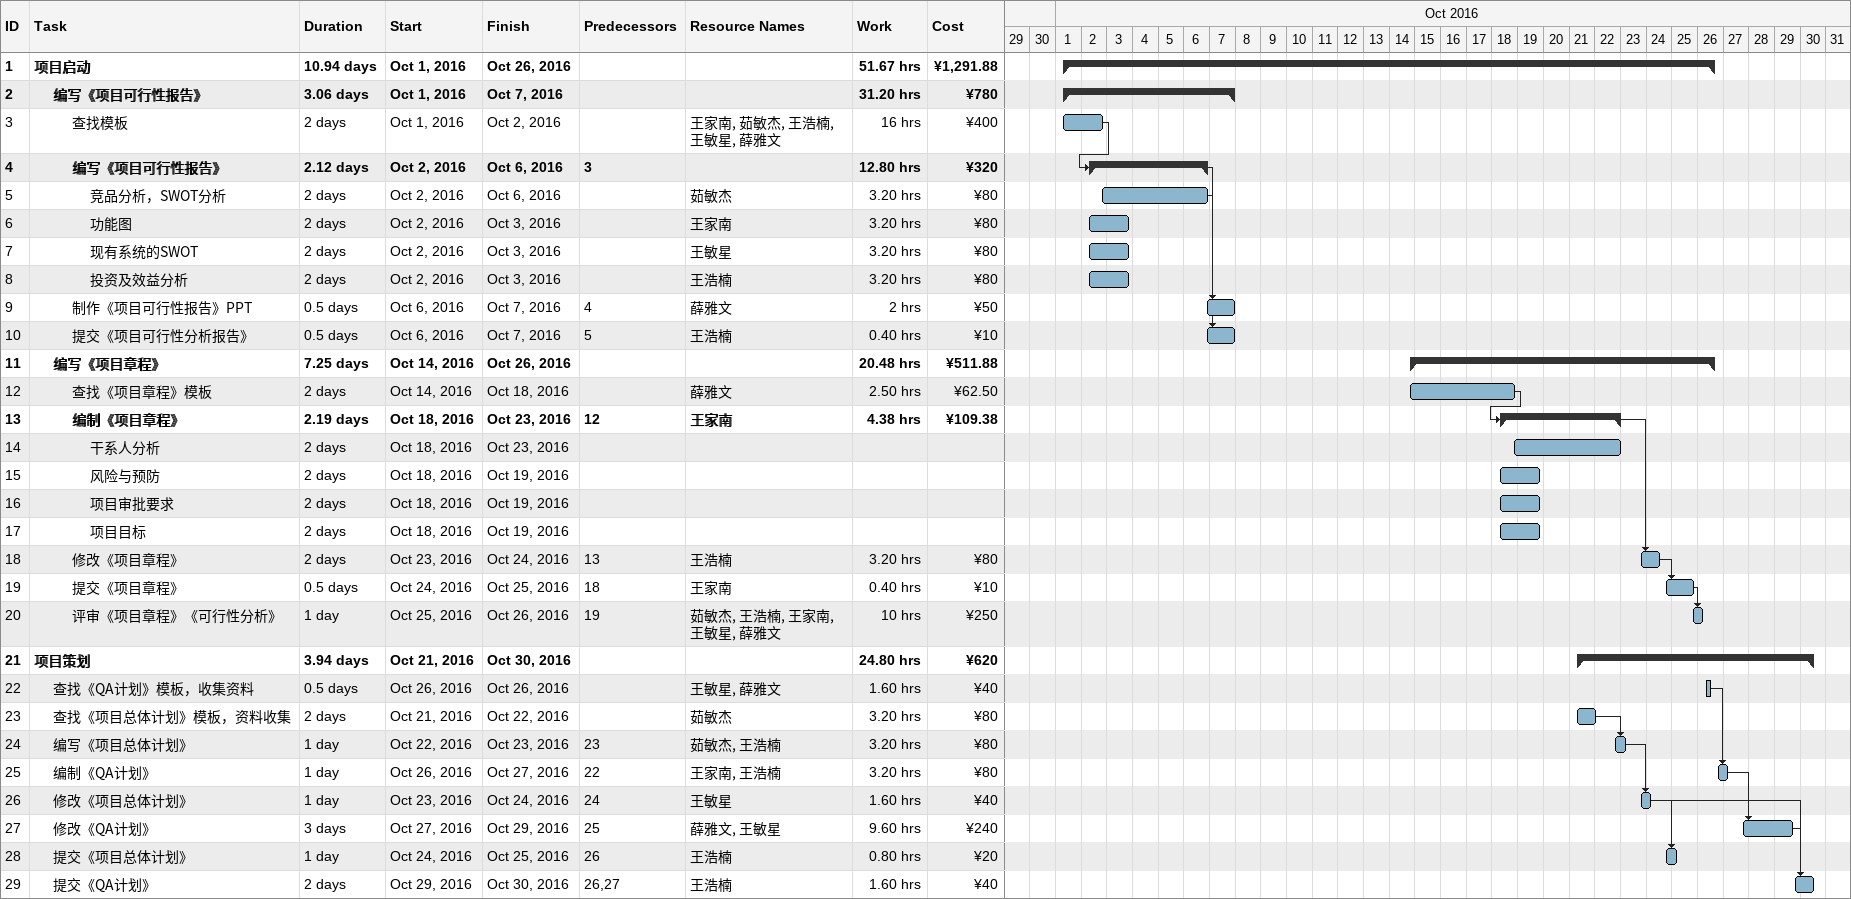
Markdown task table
| ID | Level | Task | Duration | Start | Finish | Predecessors | Resources | Work (h) | Cost (¥) |
|---|---|---|---|---|---|---|---|---|---|
| 1 | 1 | **项目启动** | 10.94d | 2016-10-01 | 2016-10-26 |  |  | 51.67 | 1291.88 |
| 2 | 2 | **编写《项目可行性报告》** | 3.06d | 2016-10-01 | 2016-10-07 |  |  | 31.20 | 780 |
| 3 | 3 | 查找模板 | 2d | 2016-10-01 | 2016-10-02 |  | 王家南, 茹敏杰, 王浩楠, 王敏星, 薛雅文 | 16 | 400 |
| 4 | 3 | **编写《项目可行性报告》** | 2.12d | 2016-10-02 | 2016-10-06 | 3 |  | 12.80 | 320 |
| 5 | 4 | 竞品分析，SWOT分析 | 2d | 2016-10-02 | 2016-10-06 |  | 茹敏杰 | 3.20 | 80 |
| 6 | 4 | 功能图 | 2d | 2016-10-02 | 2016-10-03 |  | 王家南 | 3.20 | 80 |
| 7 | 4 | 现有系统的SWOT | 2d | 2016-10-02 | 2016-10-03 |  | 王敏星 | 3.20 | 80 |
| 8 | 4 | 投资及效益分析 | 2d | 2016-10-02 | 2016-10-03 |  | 王浩楠 | 3.20 | 80 |
| 9 | 3 | 制作《项目可行性报告》PPT | 0.5d | 2016-10-06 | 2016-10-07 | 4 | 薛雅文 | 2 | 50 |
| 10 | 3 | 提交《项目可行性分析报告》 | 0.5d | 2016-10-06 | 2016-10-07 | 5 | 王浩楠 | 0.40 | 10 |
| 11 | 2 | **编写《项目章程》** | 7.25d | 2016-10-14 | 2016-10-26 |  |  | 20.48 | 511.88 |
| 12 | 3 | 查找《项目章程》模板 | 2d | 2016-10-14 | 2016-10-18 |  | 薛雅文 | 2.50 | 62.50 |
| 13 | 3 | **编制《项目章程》** | 2.19d | 2016-10-18 | 2016-10-23 | 12 | 王家南 | 4.38 | 109.38 |
| 14 | 4 | 干系人分析 | 2d | 2016-10-18 | 2016-10-23 |  |  |  |  |
| 15 | 4 | 风险与预防 | 2d | 2016-10-18 | 2016-10-19 |  |  |  |  |
| 16 | 4 | 项目审批要求 | 2d | 2016-10-18 | 2016-10-19 |  |  |  |  |
| 17 | 4 | 项目目标 | 2d | 2016-10-18 | 2016-10-19 |  |  |  |  |
| 18 | 3 | 修改《项目章程》 | 2d | 2016-10-23 | 2016-10-24 | 13 | 王浩楠 | 3.20 | 80 |
| 19 | 3 | 提交《项目章程》 | 0.5d | 2016-10-24 | 2016-10-25 | 18 | 王家南 | 0.40 | 10 |
| 20 | 3 | 评审《项目章程》《可行性分析》 | 1d | 2016-10-25 | 2016-10-26 | 19 | 茹敏杰, 王浩楠, 王家南, 王敏星, 薛雅文 | 10 | 250 |
| 21 | 1 | **项目策划** | 3.94d | 2016-10-21 | 2016-10-30 |  |  | 24.80 | 620 |
| 22 | 2 | 查找《QA计划》模板，收集资料 | 0.5d | 2016-10-26 | 2016-10-26 |  | 王敏星, 薛雅文 | 1.60 | 40 |
| 23 | 2 | 查找《项目总体计划》模板，资料收集 | 2d | 2016-10-21 | 2016-10-22 |  | 茹敏杰 | 3.20 | 80 |
| 24 | 2 | 编写《项目总体计划》 | 1d | 2016-10-22 | 2016-10-23 | 23 | 茹敏杰, 王浩楠 | 3.20 | 80 |
| 25 | 2 | 编制《QA计划》 | 1d | 2016-10-26 | 2016-10-27 | 22 | 王家南, 王浩楠 | 3.20 | 80 |
| 26 | 2 | 修改《项目总体计划》 | 1d | 2016-10-23 | 2016-10-24 | 24 | 王敏星 | 1.60 | 40 |
| 27 | 2 | 修改《QA计划》 | 3d | 2016-10-27 | 2016-10-29 | 25 | 薛雅文, 王敏星 | 9.60 | 240 |
| 28 | 2 | 提交《项目总体计划》 | 1d | 2016-10-24 | 2016-10-25 | 26 | 王浩楠 | 0.80 | 20 |
| 29 | 2 | 提交《QA计划》 | 2d | 2016-10-29 | 2016-10-30 | 26, 27 | 王浩楠 | 1.60 | 40 |
